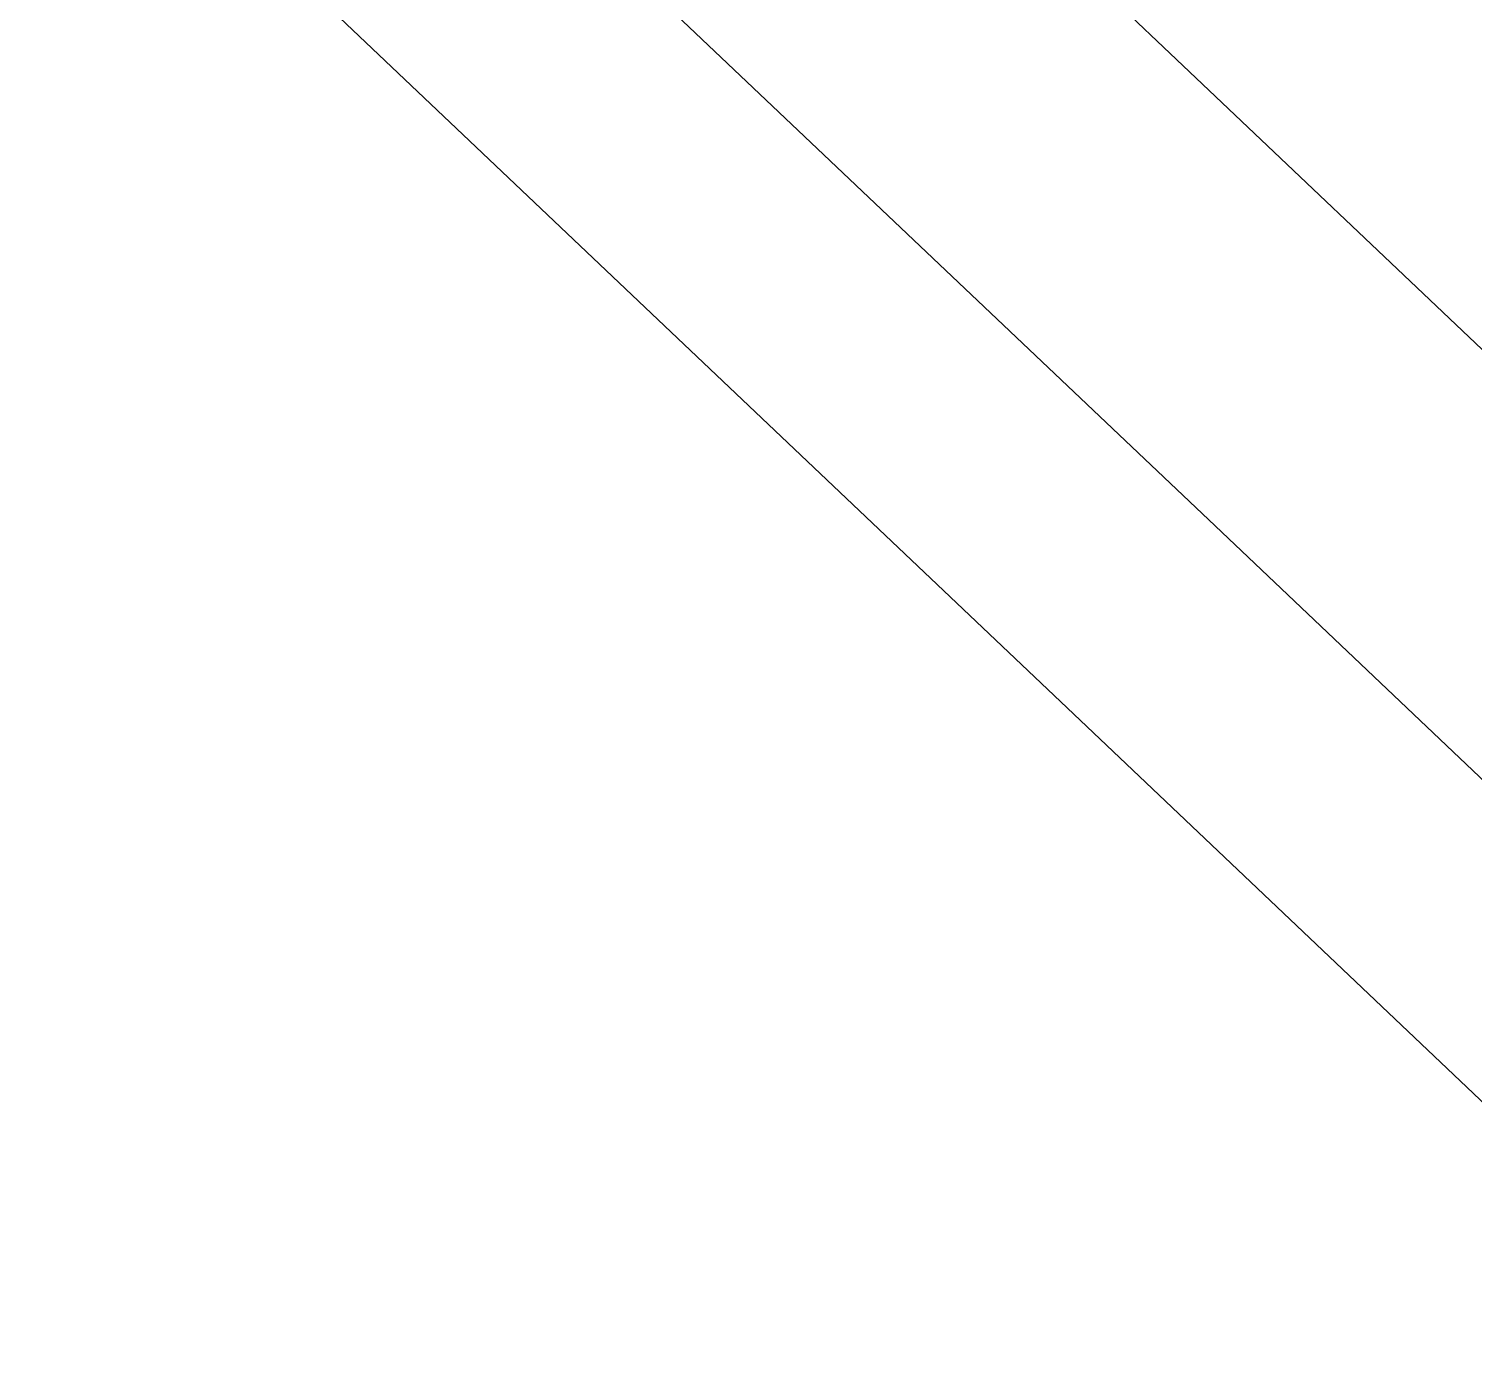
# Model space of a CAD drawing. Extents: x 363066 to 375462, y 6077936 to 6083550.
# Drawn here: x 371218 to 371310.6, y 6081521.2 to 6081606.9 of the extents above; entities that cross this region are included whole.
import ezdxf

# ---------------------------------------------------------------- set-up
doc = ezdxf.new("R2010")
doc.units = 0
doc.header["$LTSCALE"] = 5
doc.layers.add('F-RW', color=190, linetype='Continuous')

msp = doc.modelspace()

# ---------------------------------------------------------------- linework, layer by layer
at = {"layer": 'F-RW', "flags": 128}
for points in [[(370968.018, 6082047.418), (371038.498, 6082027.372), (371193.19, 6081931.173), (371340.337, 6081791.685), (371387.711, 6081746.662), (371377.462, 6081735.826), (371367.157, 6081724.931), (371356.814, 6081713.997), (371337.529, 6081693.609), (371330.37, 6081686.041), (371325.371, 6081680.755), (371323.531, 6081678.81), (371312.835, 6081667.503), (371299.094, 6081652.975), (371288.787, 6081642.078), (371278.931, 6081631.657), (371271.611, 6081623.92), (371257.87, 6081609.392), (371294.084, 6081575.026), (371333.074, 6081538.023), (371409.264, 6081465.72)], [(371332.498, 6081517.895), (371283.76, 6081564.147), (371236.687, 6081608.819), (371246.993, 6081619.715), (371258.83, 6081632.226), (371260.734, 6081634.241), (371277.91, 6081652.4), (371288.217, 6081663.298), (371301.958, 6081677.825), (371312.632, 6081689.109), (371314.489, 6081691.073), (371319.473, 6081696.343), (371338.173, 6081716.112), (371345.932, 6081724.316), (371356.274, 6081735.247), (371366.61, 6081746.113), (371339.761, 6081771.567), (371183.978, 6081919.242), (371032.368, 6082013.524), (370965.84, 6082032.446)], [(370948.594, 6081877.959), (371013.804, 6081850.887), (371050.537, 6081825.998), (371099.67, 6081787.092), (371260.734, 6081634.241), (371262.977, 6081632.109), (371271.611, 6081623.92), (371307.848, 6081589.53), (371333.843, 6081564.861), (371423.408, 6081479.864)], [(371423.408, 6081479.864), (371333.843, 6081564.861), (371307.848, 6081589.53), (371271.611, 6081623.92), (371262.978, 6081632.11), (371260.734, 6081634.241), (371099.67, 6081787.092), (371050.537, 6081825.998), (371013.804, 6081850.887), (370948.594, 6081877.959)], [(371409.264, 6081465.72), (371333.074, 6081538.023), (371294.084, 6081575.026), (371257.87, 6081609.392), (371246.993, 6081619.715), (371233.034, 6081632.957), (371086.555, 6081771.971), (371038.706, 6081809.86), (371004.265, 6081833.196)]]:
    msp.add_lwpolyline(points, dxfattribs=at)

doc.saveas('drawing.dxf')
